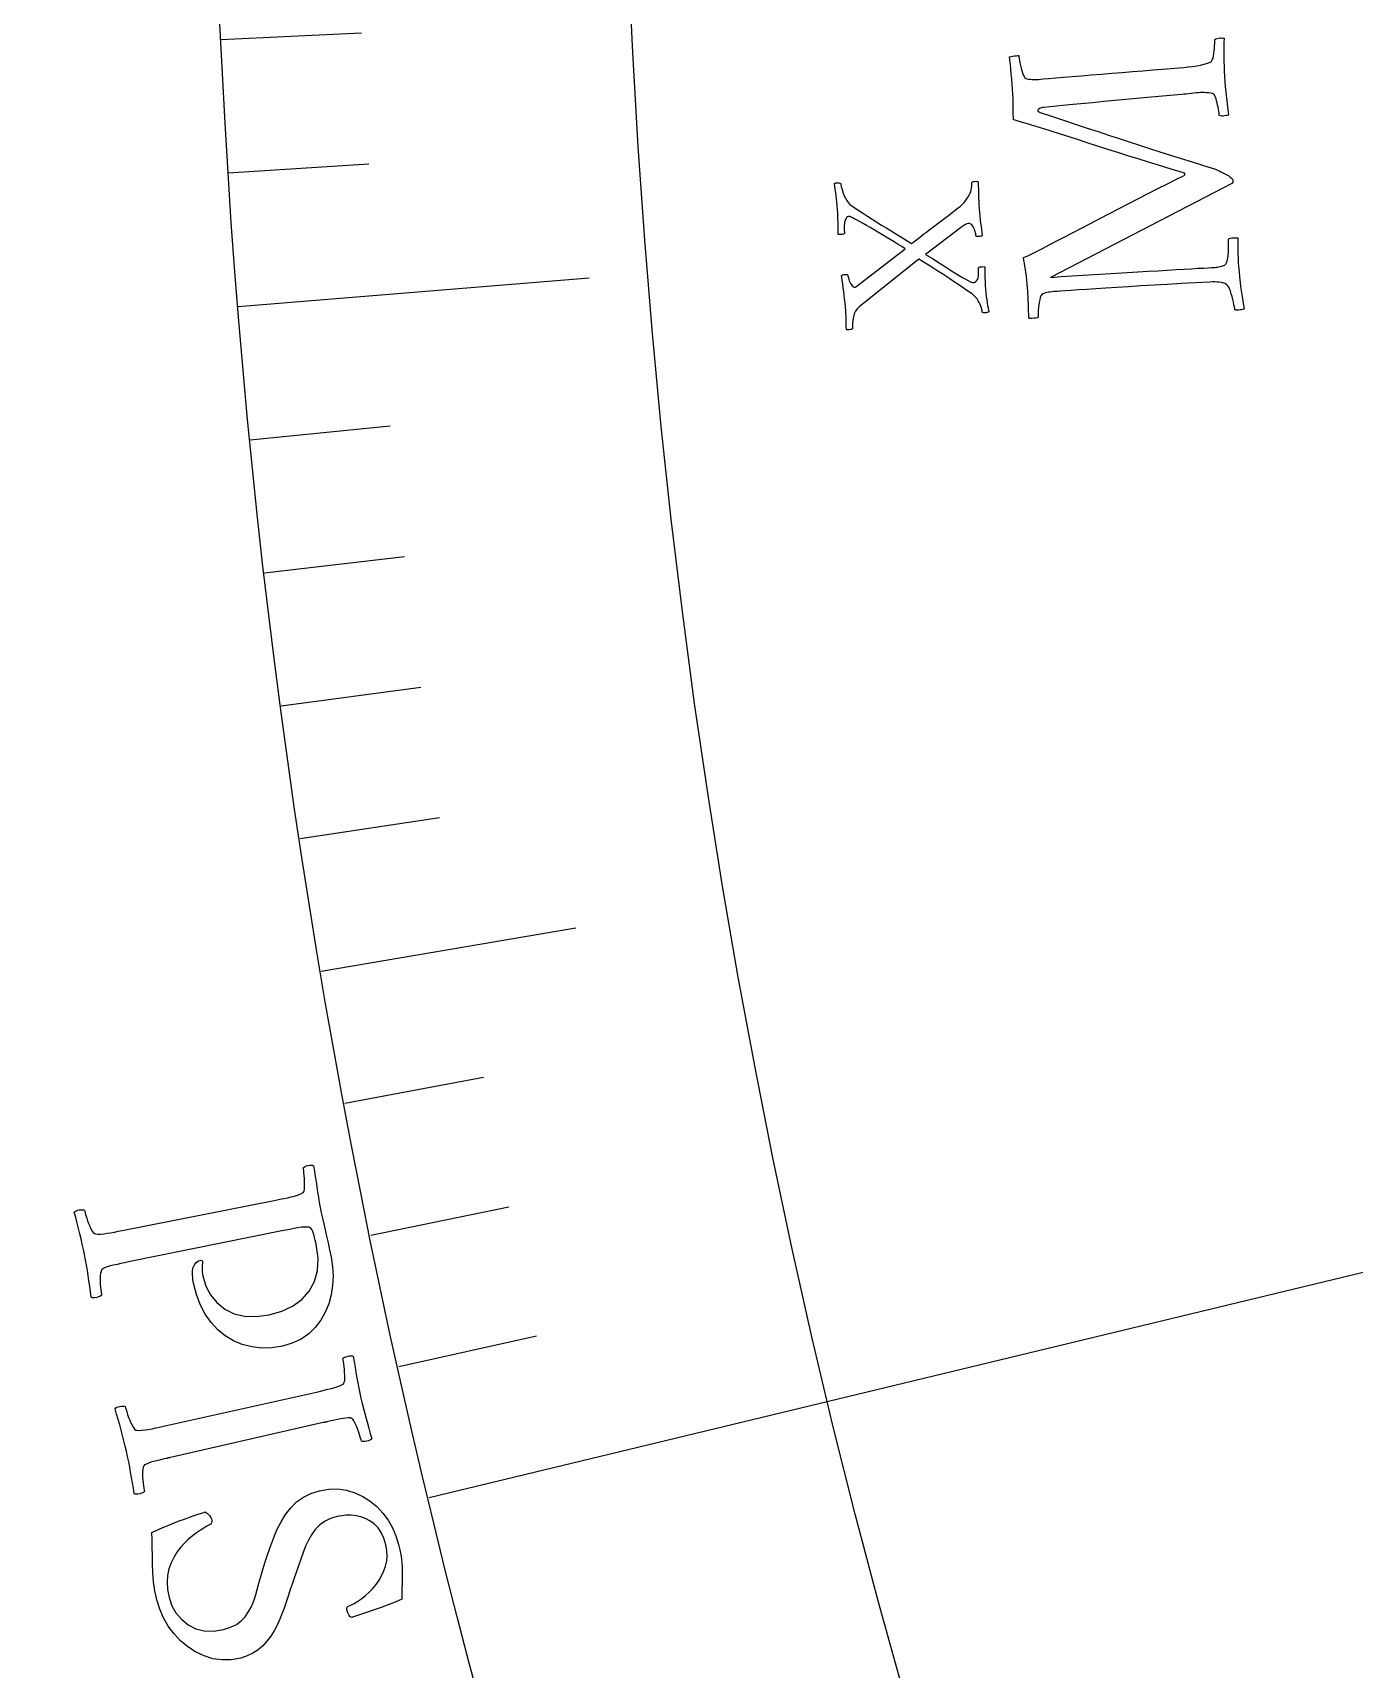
# Model space of a CAD drawing. Header units: millimetres. Extents: x -76 to 76, y -76 to 86.
# Drawn here: x -61.81 to -51.55, y -15.51 to -2.79 of the extents above; entities that cross this region are included whole.
import ezdxf

# ---------------------------------------------------------------- set-up
doc = ezdxf.new("R2010")
doc.units = ezdxf.units.MM
for name, color, linetype in [('CUT_OUTER', 1, 'Continuous'), ('ENGRAVE', 7, 'Continuous'), ('ENGRAVE_FINE', 8, 'Continuous'), ('TEXT', 5, 'Continuous')]:
    doc.layers.add(name, color=color, linetype=linetype)

msp = doc.modelspace()

# ---------------------------------------------------------------- linework, layer by layer
at = {"layer": 'CUT_OUTER'}
msp.add_arc((0.0001, -0.0001), 75.9999, 179.913117, 0.0001, dxfattribs=at)
at = {"layer": 'ENGRAVE'}
for points in [[(-60.2195, -4.9179), (-57.4926, -4.6952)], [(-59.5728, -10.0828), (-57.5945, -9.748)], [(-58.7341, -14.1731), (-49.8686, -12.0338)]]:
    msp.add_lwpolyline(points, dxfattribs=at)
for radius in [74.48, 74.48, 72.485, 68.78, 68.78, 65.854, 60.42, 60.42, 57.228]:
    msp.add_circle((0, 0), radius, dxfattribs=at)
at = {"layer": 'ENGRAVE_FINE'}
for points in [[(-60.353, -2.8438), (-59.2599, -2.7923)], [(-60.2952, -3.8811), (-59.2031, -3.8108)], [(-60.1259, -5.9538), (-59.0369, -5.846)], [(-60.0145, -6.9886), (-58.9274, -6.862)], [(-59.8851, -8.0219), (-58.8004, -7.8766)], [(-59.7379, -9.0534), (-58.6558, -8.8894)], [(-59.3898, -11.1098), (-58.3141, -10.9085)], [(-59.189, -12.134), (-58.1169, -11.9142)], [(-58.9705, -13.1552), (-57.9023, -12.9169)]]:
    msp.add_lwpolyline(points, dxfattribs=at)
at = {"layer": 'TEXT'}
for points in [[(-54.0901, -4.7451), (-54.0931, -4.7134), (-54.0964, -4.6836), (-54.1, -4.6559), (-54.1039, -4.6301), (-54.1079, -4.6058), (-54.1115, -4.5826), (-54.115, -4.5602), (-54.1181, -4.5389), (-54.0912, -4.527), (-54.0578, -4.5111), (-54.018, -4.4912), (-53.9717, -4.4673), (-53.9199, -4.4404), (-53.8636, -4.4111), (-53.8029, -4.3796), (-53.7376, -4.3457), (-53.669, -4.3102), (-53.5984, -4.2734), (-53.5258, -4.2354), (-53.4512, -4.1962), (-53.3756, -4.1566), (-53.3002, -4.1174), (-53.2248, -4.0787), (-53.1496, -4.0403), (-53.0757, -4.003), (-53.0044, -3.9673), (-52.9357, -3.9332), (-52.8696, -3.9006), (-52.8675, -3.8988), (-52.8661, -3.8964), (-52.8653, -3.8935), (-52.8652, -3.8899), (-52.8661, -3.8865), (-52.8683, -3.8837), (-52.8717, -3.8817), (-52.8763, -3.8804), (-52.9716, -3.851), (-53.0621, -3.823), (-53.1478, -3.7965), (-53.2287, -3.7715), (-53.3072, -3.7471), (-53.3857, -3.7225), (-53.4641, -3.6976), (-53.5426, -3.6725), (-53.6232, -3.6466), (-53.7078, -3.6195), (-53.7966, -3.591), (-53.8894, -3.5612), (-53.9204, -3.5513), (-53.9526, -3.5411), (-53.9862, -3.5306), (-54.0211, -3.5199), (-54.0555, -3.5095), (-54.0875, -3.4999), (-54.1173, -3.4912), (-54.1447, -3.4832), (-54.1677, -3.4766), (-54.1841, -3.4719), (-54.194, -3.4691), (-54.1973, -3.4681), (-54.1976, -3.409), (-54.1986, -3.3555), (-54.2001, -3.3076), (-54.2021, -3.2654), (-54.2044, -3.2302), (-54.2071, -3.1929), (-54.2102, -3.1535), (-54.2137, -3.1119), (-54.2173, -3.0717), (-54.2206, -3.0362), (-54.2236, -3.0055), (-54.2263, -2.9795), (-54.2221, -2.978), (-54.2143, -2.9762), (-54.2029, -2.9743), (-54.1881, -2.9722), (-54.1735, -2.9702), (-54.1631, -2.9688), (-54.1569, -2.968), (-54.1548, -2.9677), (-54.1539, -2.9783), (-54.1522, -2.9916), (-54.1497, -3.0076), (-54.1464, -3.0265), (-54.1424, -3.0464), (-54.1377, -3.0658), (-54.1325, -3.0846), (-54.1266, -3.103), (-54.1203, -3.1192), (-54.114, -3.1318), (-54.1075, -3.1408), (-54.1009, -3.1462), (-54.091, -3.1493), (-54.0799, -3.1516), (-54.0676, -3.1531), (-54.054, -3.154), (-54.0401, -3.1543), (-54.0269, -3.1544), (-54.0144, -3.1541), (-54.0025, -3.1536), (-53.9662, -3.1502), (-53.9217, -3.1463), (-53.8687, -3.1419), (-53.8075, -3.137), (-53.74, -3.1317), (-53.6685, -3.126), (-53.5931, -3.1199), (-53.5136, -3.1134), (-53.4324, -3.1067), (-53.3516, -3.1), (-53.2713, -3.0934), (-53.1915, -3.0869), (-53.1142, -3.0805), (-53.0414, -3.0746), (-52.9731, -3.0691), (-52.9092, -3.064), (-52.8738, -3.0606), (-52.8394, -3.0568), (-52.8059, -3.0528), (-52.7735, -3.0485), (-52.7428, -3.0434), (-52.7148, -3.0368), (-52.6895, -3.0287), (-52.6668, -3.0193), (-52.6587, -3.0131), (-52.652, -3.0031), (-52.6466, -2.9893), (-52.6425, -2.9718), (-52.6394, -2.9524), (-52.6369, -2.9328), (-52.6351, -2.9131), (-52.634, -2.8933), (-52.6332, -2.8753), (-52.6328, -2.861), (-52.6327, -2.8503), (-52.6328, -2.8434), (-52.6236, -2.8385), (-52.6136, -2.835), (-52.6027, -2.8329), (-52.5909, -2.8322), (-52.5798, -2.8323), (-52.5712, -2.8327), (-52.5649, -2.8334), (-52.5611, -2.8344), (-52.5616, -2.8712), (-52.5619, -2.9076), (-52.5621, -2.9434), (-52.5621, -2.9788), (-52.5618, -3.0146), (-52.5609, -3.0519), (-52.5593, -3.0905), (-52.5572, -3.1305), (-52.5544, -3.1724), (-52.5514, -3.2113), (-52.5479, -3.2474), (-52.5442, -3.2806), (-52.5401, -3.3137), (-52.5356, -3.3497), (-52.5308, -3.3885), (-52.5256, -3.4302), (-52.5294, -3.4317), (-52.5357, -3.4334), (-52.5446, -3.4352), (-52.5561, -3.4373), (-52.5682, -3.4387), (-52.5792, -3.4388), (-52.589, -3.4375), (-52.5975, -3.4349), (-52.5983, -3.4261), (-52.5998, -3.4152), (-52.6018, -3.402), (-52.6045, -3.3867), (-52.6077, -3.3703), (-52.6111, -3.3538), (-52.6149, -3.3374), (-52.619, -3.3211), (-52.6233, -3.3058), (-52.6276, -3.2928), (-52.6319, -3.282), (-52.6362, -3.2735), (-52.6422, -3.2679), (-52.6516, -3.2636), (-52.6646, -3.2604), (-52.681, -3.2583), (-52.6984, -3.2572), (-52.7146, -3.2566), (-52.7294, -3.2565), (-52.7429, -3.257), (-52.7581, -3.2581), (-52.7753, -3.2597), (-52.7946, -3.2617), (-52.816, -3.2641), (-52.8374, -3.2666), (-52.8567, -3.2686), (-52.8739, -3.2701), (-52.8891, -3.2712), (-52.9792, -3.2794), (-53.0676, -3.2874), (-53.1543, -3.2954), (-53.2391, -3.3032), (-53.3236, -3.3111), (-53.409, -3.319), (-53.4954, -3.3269), (-53.5828, -3.335), (-53.6723, -3.3433), (-53.7651, -3.3522), (-53.8614, -3.3616), (-53.9609, -3.3716), (-53.9656, -3.3722), (-53.9718, -3.3736), (-53.9795, -3.3757), (-53.9889, -3.3786), (-53.9977, -3.3823), (-54.0038, -3.3868), (-54.0074, -3.3921), (-54.0083, -3.3982), (-54.007, -3.4009), (-54.0034, -3.4038), (-53.9976, -3.4069), (-53.9895, -3.4102), (-53.8924, -3.4426), (-53.799, -3.4737), (-53.7092, -3.5035), (-53.623, -3.5319), (-53.5394, -3.5593), (-53.4572, -3.5863), (-53.3765, -3.6128), (-53.2972, -3.6388), (-53.2184, -3.6646), (-53.1389, -3.6904), (-53.0587, -3.7162), (-52.9778, -3.7421), (-52.8951, -3.7684), (-52.8092, -3.7955), (-52.7202, -3.8233), (-52.628, -3.852), (-52.6213, -3.8548), (-52.612, -3.8591), (-52.5999, -3.8648), (-52.5852, -3.8719), (-52.5694, -3.8798), (-52.554, -3.8878), (-52.5391, -3.8961), (-52.5247, -3.9045), (-52.5121, -3.913), (-52.5025, -3.9211), (-52.496, -3.929), (-52.4926, -3.9367), (-52.4916, -3.9397), (-52.4915, -3.9436), (-52.4922, -3.9487), (-52.4939, -3.9547), (-52.4949, -3.956), (-52.4956, -3.9574), (-52.496, -3.9587), (-52.4961, -3.96), (-53.9087, -4.6923), (-53.8258, -4.6866), (-53.7417, -4.6811), (-53.6562, -4.6758), (-53.5695, -4.6707), (-53.4827, -4.6656), (-53.3972, -4.6605), (-53.313, -4.6554), (-53.2302, -4.6502), (-53.1499, -4.6451), (-53.0737, -4.6404), (-53.0015, -4.636), (-52.9333, -4.632), (-52.8703, -4.6283), (-52.8138, -4.6251), (-52.7636, -4.6222), (-52.7199, -4.6198), (-52.684, -4.6177), (-52.6572, -4.6162), (-52.6396, -4.6151), (-52.6312, -4.6146), (-52.622, -4.6136), (-52.6124, -4.6123), (-52.6022, -4.6106), (-52.5917, -4.6085), (-52.5813, -4.6062), (-52.5718, -4.6036), (-52.5631, -4.6007), (-52.5552, -4.5976), (-52.5472, -4.5908), (-52.5406, -4.5794), (-52.5354, -4.5634), (-52.5315, -4.543), (-52.5287, -4.5202), (-52.5267, -4.4974), (-52.5255, -4.4744), (-52.5251, -4.4514), (-52.5252, -4.4306), (-52.5254, -4.4143), (-52.5256, -4.4024), (-52.526, -4.3951), (-52.5201, -4.3903), (-52.5118, -4.3869), (-52.5012, -4.3849), (-52.4882, -4.3842), (-52.4754, -4.3845), (-52.4655, -4.3849), (-52.4585, -4.3856), (-52.4544, -4.3865), (-52.4539, -4.4223), (-52.4534, -4.4556), (-52.453, -4.4863), (-52.4526, -4.5144), (-52.4518, -4.543), (-52.4502, -4.575), (-52.4479, -4.6105), (-52.4447, -4.6494), (-52.4407, -4.6909), (-52.4366, -4.7287), (-52.4323, -4.7631), (-52.4278, -4.7939), (-52.4229, -4.8247), (-52.4176, -4.8589), (-52.4117, -4.8967), (-52.4054, -4.9379), (-52.4091, -4.9395), (-52.4154, -4.9414), (-52.4242, -4.9435), (-52.4356, -4.9458), (-52.4477, -4.9476), (-52.4587, -4.948), (-52.4685, -4.947), (-52.4771, -4.9446), (-52.4783, -4.9352), (-52.4805, -4.9222), (-52.4837, -4.9055), (-52.4878, -4.8853), (-52.4928, -4.8634), (-52.4983, -4.8417), (-52.5045, -4.8202), (-52.5113, -4.799), (-52.5185, -4.7799), (-52.526, -4.765), (-52.5338, -4.7544), (-52.5418, -4.7479), (-52.5556, -4.7409), (-52.5697, -4.7356), (-52.5842, -4.7319), (-52.599, -4.7299), (-52.6147, -4.7289), (-52.6318, -4.7284), (-52.6503, -4.7282), (-52.6702, -4.7286), (-52.7822, -4.7349), (-52.892, -4.7411), (-52.9995, -4.7472), (-53.1048, -4.7533), (-53.2062, -4.7593), (-53.3024, -4.7652), (-53.3932, -4.7708), (-53.4787, -4.7764), (-53.5577, -4.7815), (-53.629, -4.7862), (-53.6926, -4.7903), (-53.7485, -4.7939), (-53.7952, -4.7969), (-53.8311, -4.7993), (-53.8562, -4.801), (-53.8706, -4.8021), (-53.8845, -4.8035), (-53.8981, -4.8049), (-53.9114, -4.8065), (-53.9243, -4.8083), (-53.9367, -4.8104), (-53.9484, -4.8134), (-53.9594, -4.8171), (-53.9696, -4.8215), (-53.9767, -4.8268), (-53.9828, -4.8362), (-53.9882, -4.8496), (-53.9927, -4.8671), (-53.9964, -4.8867), (-53.9994, -4.9066), (-54.0018, -4.9268), (-54.0035, -4.9472), (-54.0046, -4.9662), (-54.0051, -4.982), (-54.0052, -4.9946), (-54.0047, -5.0041), (-54.0068, -5.0054), (-54.0132, -5.0068), (-54.0239, -5.0083), (-54.0391, -5.0099), (-54.0544, -5.0112), (-54.0657, -5.0117), (-54.0731, -5.0116), (-54.0765, -5.0107), (-54.0778, -4.9819), (-54.0789, -4.9561), (-54.0797, -4.9332), (-54.0802, -4.9133), (-54.0807, -4.8948), (-54.0813, -4.8764), (-54.0821, -4.858), (-54.083, -4.8396), (-54.0842, -4.8199), (-54.0858, -4.7976), (-54.0878, -4.7726), (-54.0901, -4.7451)], [(-54.4629, -4.1592), (-54.4604, -4.1889), (-54.4577, -4.2174), (-54.4548, -4.2445), (-54.4517, -4.2703), (-54.4485, -4.2954), (-54.4454, -4.3203), (-54.4424, -4.345), (-54.4395, -4.3695), (-54.4437, -4.3713), (-54.4496, -4.3729), (-54.4572, -4.3741), (-54.4666, -4.3751), (-54.4756, -4.3754), (-54.4821, -4.3746), (-54.4862, -4.3728), (-54.4877, -4.37), (-54.4885, -4.3633), (-54.4899, -4.3553), (-54.492, -4.3458), (-54.4948, -4.3349), (-54.4983, -4.3235), (-54.5026, -4.3126), (-54.5077, -4.3021), (-54.5137, -4.2922), (-54.5206, -4.2838), (-54.5287, -4.2781), (-54.5381, -4.275), (-54.5486, -4.2745), (-54.5587, -4.2766), (-54.57, -4.2813), (-54.5827, -4.2887), (-54.5966, -4.2987), (-54.8789, -4.5143), (-54.8261, -4.5471), (-54.7749, -4.5792), (-54.7252, -4.6104), (-54.6771, -4.6409), (-54.6324, -4.6689), (-54.593, -4.6926), (-54.559, -4.712), (-54.5302, -4.7272), (-54.5257, -4.7291), (-54.5213, -4.7304), (-54.5169, -4.7313), (-54.5126, -4.7316), (-54.5087, -4.7316), (-54.5057, -4.7316), (-54.5035, -4.7316), (-54.5023, -4.7315), (-54.4962, -4.7297), (-54.4899, -4.7254), (-54.4834, -4.7184), (-54.4767, -4.7089), (-54.4711, -4.6951), (-54.4679, -4.6754), (-54.4672, -4.6498), (-54.4689, -4.6182), (-54.4671, -4.6157), (-54.4631, -4.6136), (-54.4567, -4.6119), (-54.448, -4.6105), (-54.4389, -4.6095), (-54.4311, -4.6092), (-54.4247, -4.6096), (-54.4196, -4.6106), (-54.4193, -4.6345), (-54.4189, -4.657), (-54.4185, -4.6781), (-54.4182, -4.6979), (-54.4176, -4.7174), (-54.4166, -4.7379), (-54.4153, -4.7593), (-54.4135, -4.7816), (-54.4106, -4.8123), (-54.4074, -4.8405), (-54.404, -4.8661), (-54.4005, -4.8891), (-54.397, -4.9099), (-54.3939, -4.9289), (-54.3911, -4.9459), (-54.3888, -4.9611), (-54.3927, -4.963), (-54.3979, -4.9647), (-54.4045, -4.9662), (-54.4123, -4.9675), (-54.4204, -4.9681), (-54.4274, -4.9674), (-54.4335, -4.9655), (-54.4387, -4.9623), (-54.4393, -4.9577), (-54.4408, -4.9508), (-54.443, -4.9414), (-54.4459, -4.9298), (-54.4499, -4.9166), (-54.4552, -4.903), (-54.4619, -4.8888), (-54.4699, -4.8741), (-54.4794, -4.8596), (-54.4907, -4.846), (-54.5037, -4.8333), (-54.5185, -4.8214), (-54.5583, -4.7945), (-54.5954, -4.7692), (-54.6298, -4.7457), (-54.6614, -4.724), (-54.6917, -4.7033), (-54.7222, -4.683), (-54.7529, -4.6629), (-54.7837, -4.6431), (-54.8161, -4.6227), (-54.8514, -4.6005), (-54.8897, -4.5767), (-54.9309, -4.5511), (-55.3952, -4.9214), (-55.4106, -4.9365), (-55.4232, -4.9546), (-55.433, -4.9757), (-55.4399, -4.9998), (-55.4444, -5.0248), (-55.4471, -5.0485), (-55.4479, -5.071), (-55.447, -5.0923), (-55.4509, -5.0948), (-55.4564, -5.0968), (-55.4635, -5.0982), (-55.4722, -5.0989), (-55.4807, -5.0992), (-55.4872, -5.0992), (-55.4919, -5.0989), (-55.4946, -5.0984), (-55.4952, -5.0742), (-55.4957, -5.0517), (-55.4961, -5.0309), (-55.4965, -5.0119), (-55.4971, -4.9928), (-55.4982, -4.9717), (-55.4997, -4.9488), (-55.5018, -4.924), (-55.505, -4.8899), (-55.5082, -4.8581), (-55.5116, -4.8285), (-55.5151, -4.8013), (-55.5188, -4.774), (-55.5228, -4.7445), (-55.527, -4.7128), (-55.5316, -4.6788), (-55.5276, -4.6754), (-55.5218, -4.6728), (-55.5142, -4.6709), (-55.5048, -4.6696), (-55.4958, -4.6693), (-55.4893, -4.6701), (-55.4852, -4.6719), (-55.4837, -4.6748), (-55.4829, -4.6807), (-55.4813, -4.6882), (-55.4789, -4.6973), (-55.4757, -4.7079), (-55.4718, -4.719), (-55.4672, -4.7298), (-55.4618, -4.7403), (-55.4558, -4.7503), (-55.4492, -4.7588), (-55.4423, -4.7647), (-55.435, -4.768), (-55.4275, -4.7686), (-55.4256, -4.7683), (-55.4235, -4.7676), (-55.421, -4.7666), (-55.4183, -4.7652), (-55.4156, -4.7636), (-55.4132, -4.762), (-55.4112, -4.7602), (-55.4094, -4.7584), (-55.0374, -4.4707), (-55.0644, -4.4536), (-55.0929, -4.4359), (-55.1229, -4.4175), (-55.1542, -4.3985), (-55.1862, -4.3793), (-55.2177, -4.3603), (-55.249, -4.3416), (-55.2798, -4.3232), (-55.3096, -4.3056), (-55.3375, -4.2894), (-55.3637, -4.2745), (-55.3879, -4.2609), (-55.4095, -4.2491), (-55.4275, -4.2393), (-55.4418, -4.2317), (-55.4526, -4.2262), (-55.4546, -4.2253), (-55.457, -4.2243), (-55.4599, -4.2231), (-55.4632, -4.2218), (-55.4669, -4.2205), (-55.4707, -4.2198), (-55.4747, -4.2194), (-55.4789, -4.2195), (-55.4863, -4.2219), (-55.4931, -4.2279), (-55.4993, -4.2376), (-55.5049, -4.2509), (-55.5092, -4.2685), (-55.5115, -4.2912), (-55.5117, -4.3189), (-55.51, -4.3516), (-55.514, -4.3542), (-55.5195, -4.3565), (-55.5266, -4.3583), (-55.5352, -4.3596), (-55.5436, -4.3605), (-55.5502, -4.3606), (-55.5548, -4.36), (-55.5576, -4.3588), (-55.5578, -4.3353), (-55.5581, -4.3117), (-55.5585, -4.2878), (-55.559, -4.2637), (-55.5597, -4.2396), (-55.5607, -4.2158), (-55.562, -4.1922), (-55.5636, -4.1688), (-55.5661, -4.1373), (-55.5688, -4.1082), (-55.5715, -4.0815), (-55.5744, -4.0571), (-55.5775, -4.0338), (-55.5807, -4.01), (-55.584, -3.9858), (-55.5874, -3.9612), (-55.5826, -3.9595), (-55.5766, -3.9585), (-55.5694, -3.9581), (-55.5609, -3.9584), (-55.5528, -3.9591), (-55.5464, -3.9598), (-55.5419, -3.9605), (-55.5392, -3.9612), (-55.5385, -3.9664), (-55.5367, -3.9751), (-55.534, -3.9872), (-55.5302, -4.0029), (-55.5253, -4.0206), (-55.519, -4.0388), (-55.5114, -4.0576), (-55.5024, -4.077), (-55.4921, -4.0954), (-55.4803, -4.1114), (-55.4671, -4.125), (-55.4524, -4.1363), (-55.4099, -4.1643), (-55.3692, -4.1909), (-55.3303, -4.2161), (-55.2932, -4.2398), (-55.2569, -4.2628), (-55.2206, -4.2857), (-55.1841, -4.3084), (-55.1475, -4.3309), (-55.1102, -4.3539), (-55.0713, -4.3779), (-55.0309, -4.403), (-54.9891, -4.429), (-54.9736, -4.4177), (-54.9564, -4.4048), (-54.9375, -4.3904), (-54.9169, -4.3744), (-54.8951, -4.3576), (-54.8728, -4.3406), (-54.8501, -4.3233), (-54.8267, -4.3057), (-54.8036, -4.2883), (-54.7812, -4.2714), (-54.7597, -4.255), (-54.739, -4.2391), (-54.7196, -4.2242), (-54.702, -4.2107), (-54.6863, -4.1986), (-54.6724, -4.188), (-54.661, -4.1793), (-54.6528, -4.1731), (-54.648, -4.1694), (-54.6463, -4.1681), (-54.6263, -4.1531), (-54.6086, -4.1386), (-54.5932, -4.1247), (-54.5801, -4.1112), (-54.5685, -4.0974), (-54.5577, -4.0825), (-54.5476, -4.0665), (-54.5382, -4.0494), (-54.5327, -4.0376), (-54.5282, -4.0251), (-54.5247, -4.012), (-54.5222, -3.9982), (-54.5206, -3.9848), (-54.5196, -3.9731), (-54.5192, -3.9631), (-54.5194, -3.9547), (-54.5183, -3.9516), (-54.5146, -3.9492), (-54.5083, -3.9475), (-54.4993, -3.9464), (-54.4899, -3.9462), (-54.4821, -3.9469), (-54.476, -3.9485), (-54.4715, -3.9512), (-54.4702, -3.9805), (-54.4693, -4.0076), (-54.4686, -4.0326), (-54.4681, -4.0553), (-54.4676, -4.078), (-54.4665, -4.1029), (-54.4649, -4.1299), (-54.4629, -4.1592)], [(-59.8749, -12.9972), (-59.9574, -13.0102), (-60.0369, -13.0124), (-60.1132, -13.004), (-60.1865, -12.9849), (-60.2554, -12.9558), (-60.3188, -12.9175), (-60.3767, -12.8699), (-60.4291, -12.8131), (-60.4748, -12.7479), (-60.5129, -12.6753), (-60.5433, -12.5953), (-60.5659, -12.508), (-60.5681, -12.4956), (-60.5699, -12.4813), (-60.5714, -12.4651), (-60.5725, -12.447), (-60.5729, -12.4287), (-60.5723, -12.4121), (-60.5705, -12.3971), (-60.5676, -12.3837), (-60.5649, -12.3795), (-60.5612, -12.3735), (-60.5565, -12.3659), (-60.5509, -12.3566), (-60.5439, -12.3474), (-60.5352, -12.3401), (-60.5249, -12.3346), (-60.5129, -12.3311), (-60.5054, -12.3305), (-60.5, -12.3322), (-60.4968, -12.3361), (-60.4957, -12.3424), (-60.4963, -12.3545), (-60.497, -12.3671), (-60.4978, -12.38), (-60.4987, -12.3933), (-60.4991, -12.4071), (-60.4985, -12.4214), (-60.4968, -12.4363), (-60.4941, -12.4516), (-60.4705, -12.5306), (-60.434, -12.5999), (-60.3848, -12.6594), (-60.3228, -12.7091), (-60.25, -12.7456), (-60.1682, -12.7652), (-60.0775, -12.768), (-59.9778, -12.7542), (-59.8803, -12.7261), (-59.7961, -12.6862), (-59.7253, -12.6345), (-59.6676, -12.5711), (-59.626, -12.4963), (-59.6029, -12.4106), (-59.5984, -12.3138), (-59.6124, -12.2059), (-59.6155, -12.1917), (-59.6196, -12.1742), (-59.6248, -12.1535), (-59.631, -12.1295), (-59.6382, -12.1068), (-59.6464, -12.09), (-59.6557, -12.079), (-59.6661, -12.0739), (-59.6822, -12.0719), (-59.7025, -12.0721), (-59.7271, -12.0744), (-59.7558, -12.0789), (-59.7868, -12.0845), (-59.8179, -12.0903), (-59.8491, -12.0964), (-59.8805, -12.1026), (-61.0701, -12.343), (-61.101, -12.3494), (-61.1308, -12.3557), (-61.1595, -12.362), (-61.1871, -12.3682), (-61.2127, -12.3748), (-61.2356, -12.3821), (-61.2557, -12.3902), (-61.2731, -12.3991), (-61.279, -12.4055), (-61.2838, -12.4162), (-61.2872, -12.4311), (-61.2895, -12.4503), (-61.2906, -12.4718), (-61.2907, -12.4937), (-61.2898, -12.5159), (-61.2879, -12.5385), (-61.2855, -12.5595), (-61.2834, -12.577), (-61.2813, -12.5909), (-61.2795, -12.6013), (-61.2855, -12.6066), (-61.2938, -12.6114), (-61.3044, -12.6157), (-61.3174, -12.6196), (-61.3306, -12.6222), (-61.3421, -12.6228), (-61.3517, -12.6213), (-61.3595, -12.6177), (-61.3655, -12.5744), (-61.3715, -12.5319), (-61.3774, -12.4905), (-61.3833, -12.4499), (-61.3896, -12.4096), (-61.3964, -12.3688), (-61.4038, -12.3277), (-61.4119, -12.286), (-61.4202, -12.2456), (-61.4291, -12.2051), (-61.4386, -12.1645), (-61.4486, -12.1238), (-61.459, -12.0828), (-61.4696, -12.0413), (-61.4805, -11.9993), (-61.4917, -11.9568), (-61.4859, -11.9505), (-61.4776, -11.9454), (-61.4668, -11.9416), (-61.4536, -11.9389), (-61.4401, -11.9375), (-61.4286, -11.9374), (-61.4191, -11.9387), (-61.4115, -11.9412), (-61.4092, -11.9515), (-61.4057, -11.9652), (-61.401, -11.9821), (-61.3951, -12.0024), (-61.3882, -12.0241), (-61.3804, -12.0452), (-61.3718, -12.0658), (-61.3624, -12.0858), (-61.3529, -12.1031), (-61.3439, -12.1155), (-61.3356, -12.1229), (-61.3278, -12.1254), (-61.3084, -12.1269), (-61.2867, -12.1267), (-61.2627, -12.1246), (-61.2365, -12.1208), (-61.2087, -12.116), (-61.1798, -12.1107), (-61.1499, -12.1051), (-61.1189, -12.0991), (-59.9255, -11.8628), (-59.8945, -11.8566), (-59.8644, -11.8503), (-59.8353, -11.8441), (-59.807, -11.8379), (-59.7807, -11.8313), (-59.7573, -11.824), (-59.7369, -11.8161), (-59.7194, -11.8074), (-59.7121, -11.8021), (-59.7068, -11.7922), (-59.7035, -11.7778), (-59.7022, -11.7589), (-59.7022, -11.7375), (-59.7028, -11.716), (-59.704, -11.6942), (-59.7058, -11.6722), (-59.7079, -11.6517), (-59.7098, -11.6347), (-59.7116, -11.6211), (-59.7133, -11.611), (-59.7072, -11.6059), (-59.6988, -11.6013), (-59.6881, -11.5971), (-59.6751, -11.5934), (-59.6618, -11.5909), (-59.6504, -11.5904), (-59.6408, -11.5919), (-59.6331, -11.5954), (-59.6265, -11.6375), (-59.6201, -11.679), (-59.614, -11.7201), (-59.6082, -11.7607), (-59.6022, -11.8009), (-59.5957, -11.8408), (-59.5886, -11.8804), (-59.581, -11.9198), (-59.5726, -11.9611), (-59.5634, -12.0039), (-59.5535, -12.0483), (-59.5429, -12.0941), (-59.5318, -12.1423), (-59.5203, -12.194), (-59.5084, -12.249), (-59.4962, -12.3074), (-59.4849, -12.3801), (-59.4812, -12.4527), (-59.4851, -12.5253), (-59.4965, -12.5978), (-59.5156, -12.6682), (-59.5425, -12.734), (-59.5771, -12.7954), (-59.6196, -12.8524), (-59.6704, -12.9025), (-59.7298, -12.9433), (-59.798, -12.9749), (-59.8749, -12.9972)], [(-59.2651, -13.4024), (-59.2558, -13.4424), (-59.246, -13.4818), (-59.2357, -13.5206), (-59.2251, -13.5587), (-59.2142, -13.5969), (-59.2032, -13.6361), (-59.1922, -13.6761), (-59.1811, -13.717), (-59.1868, -13.7234), (-59.1949, -13.7286), (-59.2055, -13.7328), (-59.2186, -13.736), (-59.2321, -13.7379), (-59.2435, -13.7384), (-59.2531, -13.7376), (-59.2607, -13.7355), (-59.2633, -13.7254), (-59.2672, -13.712), (-59.2725, -13.6953), (-59.2791, -13.6752), (-59.2866, -13.6538), (-59.2944, -13.6332), (-59.3026, -13.6135), (-59.3111, -13.5945), (-59.3199, -13.5782), (-59.3288, -13.5663), (-59.3378, -13.5588), (-59.3469, -13.5558), (-59.3631, -13.5555), (-59.3812, -13.5566), (-59.4012, -13.5591), (-59.4231, -13.5629), (-59.4465, -13.5676), (-59.471, -13.5727), (-59.4965, -13.5783), (-59.523, -13.5842), (-59.5273, -13.5852), (-59.5315, -13.5862), (-59.5358, -13.5872), (-59.5401, -13.5881), (-59.5443, -13.5891), (-59.5486, -13.5901), (-59.5529, -13.591), (-59.5571, -13.592), (-60.7432, -13.8627), (-60.7475, -13.8637), (-60.7517, -13.8647), (-60.756, -13.8656), (-60.7603, -13.8666), (-60.7645, -13.8676), (-60.7688, -13.8685), (-60.7731, -13.8695), (-60.7773, -13.8705), (-60.8037, -13.8766), (-60.8288, -13.8826), (-60.8526, -13.8885), (-60.8751, -13.8943), (-60.8959, -13.9003), (-60.9146, -13.9067), (-60.931, -13.9136), (-60.9454, -13.9209), (-60.9511, -13.9275), (-60.9556, -13.9383), (-60.9587, -13.9533), (-60.9605, -13.9726), (-60.961, -13.9942), (-60.9605, -14.0163), (-60.959, -14.0389), (-60.9564, -14.0621), (-60.9533, -14.0836), (-60.9506, -14.1015), (-60.9482, -14.1156), (-60.946, -14.1261), (-60.9519, -14.1315), (-60.9601, -14.1365), (-60.9706, -14.1411), (-60.9835, -14.1453), (-60.9967, -14.1483), (-61.0081, -14.1491), (-61.0177, -14.1479), (-61.0256, -14.1445), (-61.0327, -14.1013), (-61.0398, -14.0591), (-61.0467, -14.0177), (-61.0537, -13.9773), (-61.0609, -13.9372), (-61.0687, -13.8966), (-61.0772, -13.8556), (-61.0863, -13.8142), (-61.0957, -13.7739), (-61.1056, -13.7334), (-61.1162, -13.6926), (-61.1273, -13.6515), (-61.1389, -13.6102), (-61.1507, -13.5685), (-61.1627, -13.5266), (-61.1749, -13.4842), (-61.1692, -13.4778), (-61.1611, -13.4725), (-61.1504, -13.4684), (-61.1372, -13.4654), (-61.1238, -13.4637), (-61.1123, -13.4633), (-61.1028, -13.4643), (-61.0951, -13.4666), (-61.0926, -13.477), (-61.0887, -13.4908), (-61.0835, -13.5081), (-61.0769, -13.5288), (-61.0693, -13.551), (-61.0609, -13.5723), (-61.0517, -13.593), (-61.0418, -13.6129), (-61.0318, -13.6299), (-61.0226, -13.6421), (-61.0141, -13.6493), (-61.0063, -13.6516), (-60.9868, -13.6526), (-60.9651, -13.6518), (-60.9412, -13.6492), (-60.9151, -13.6447), (-60.8874, -13.6392), (-60.8586, -13.6332), (-60.8289, -13.6268), (-60.7981, -13.62), (-59.6109, -13.3541), (-59.5801, -13.3471), (-59.5502, -13.3401), (-59.5212, -13.3331), (-59.4931, -13.3262), (-59.467, -13.319), (-59.4438, -13.3111), (-59.4235, -13.3026), (-59.4062, -13.2935), (-59.3991, -13.288), (-59.394, -13.278), (-59.3911, -13.2635), (-59.3903, -13.2446), (-59.3908, -13.2232), (-59.392, -13.2014), (-59.3939, -13.1792), (-59.3964, -13.1566), (-59.3991, -13.1356), (-59.4015, -13.1182), (-59.4037, -13.1044), (-59.4057, -13.0943), (-59.3997, -13.089), (-59.3915, -13.0842), (-59.3809, -13.0797), (-59.3679, -13.0757), (-59.3547, -13.0729), (-59.3433, -13.0721), (-59.3337, -13.0734), (-59.3259, -13.0767), (-59.3182, -13.1186), (-59.3108, -13.1603), (-59.3035, -13.2016), (-59.2965, -13.2427), (-59.2894, -13.2833), (-59.2818, -13.3235), (-59.2737, -13.3632), (-59.2651, -13.4024)], [(-58.9726, -14.5387), (-58.9631, -14.58), (-58.9557, -14.6179), (-58.9504, -14.6525), (-58.9472, -14.6838), (-58.9454, -14.7137), (-58.9445, -14.7442), (-58.9443, -14.7753), (-58.945, -14.8069), (-58.9459, -14.8407), (-58.9465, -14.8783), (-58.947, -14.9198), (-58.9471, -14.9651), (-58.9993, -14.9867), (-59.0526, -15.0077), (-59.1069, -15.0281), (-59.1624, -15.0478), (-59.2149, -15.0659), (-59.2604, -15.0813), (-59.2988, -15.0939), (-59.3303, -15.1039), (-59.3369, -15.1054), (-59.3435, -15.1035), (-59.35, -15.0983), (-59.3564, -15.0897), (-59.3622, -15.0799), (-59.3669, -15.0709), (-59.3704, -15.0627), (-59.3727, -15.0553), (-59.3744, -15.0459), (-59.3743, -15.0371), (-59.3726, -15.0291), (-59.3692, -15.0217), (-59.3437, -15.0108), (-59.3168, -14.9966), (-59.2885, -14.9791), (-59.2588, -14.9583), (-59.2291, -14.9346), (-59.2007, -14.9085), (-59.1736, -14.8799), (-59.1479, -14.849), (-59.1245, -14.816), (-59.1044, -14.7813), (-59.0875, -14.7448), (-59.0738, -14.7065), (-59.0646, -14.6669), (-59.061, -14.6264), (-59.0631, -14.5848), (-59.0709, -14.5423), (-59.0868, -14.4905), (-59.1073, -14.446), (-59.1323, -14.4089), (-59.1619, -14.3791), (-59.1946, -14.3556), (-59.2291, -14.3373), (-59.2653, -14.3241), (-59.3032, -14.3161), (-59.3414, -14.3124), (-59.3784, -14.3121), (-59.4143, -14.3152), (-59.4489, -14.3217), (-59.501, -14.3381), (-59.5468, -14.3605), (-59.5863, -14.389), (-59.6194, -14.4236), (-59.6478, -14.4629), (-59.673, -14.5056), (-59.6952, -14.5516), (-59.7143, -14.6011), (-59.732, -14.6523), (-59.7499, -14.7039), (-59.7681, -14.7558), (-59.7866, -14.8079), (-59.7998, -14.8479), (-59.8136, -14.89), (-59.828, -14.934), (-59.8429, -14.9801), (-59.859, -15.0271), (-59.8766, -15.0738), (-59.8957, -15.1202), (-59.9164, -15.1662), (-59.9395, -15.2106), (-59.9657, -15.2521), (-59.9951, -15.2908), (-60.0277, -15.3265), (-60.064, -15.3581), (-60.1044, -15.3844), (-60.149, -15.4054), (-60.1977, -15.4211), (-60.2718, -15.4345), (-60.344, -15.4363), (-60.4146, -15.4265), (-60.4834, -15.405), (-60.5489, -15.3738), (-60.6096, -15.3348), (-60.6654, -15.2881), (-60.7163, -15.2336), (-60.761, -15.1733), (-60.7982, -15.1089), (-60.8278, -15.0405), (-60.8499, -14.9682), (-60.865, -14.8982), (-60.8758, -14.8286), (-60.8823, -14.7593), (-60.8845, -14.6903), (-60.8849, -14.6233), (-60.8858, -14.5601), (-60.8873, -14.5007), (-60.8893, -14.4449), (-60.8494, -14.4267), (-60.8079, -14.4087), (-60.7649, -14.3908), (-60.7204, -14.3732), (-60.6764, -14.3564), (-60.635, -14.341), (-60.5964, -14.327), (-60.5604, -14.3143), (-60.529, -14.3036), (-60.5042, -14.2954), (-60.4859, -14.2897), (-60.4741, -14.2864), (-60.4655, -14.2922), (-60.4573, -14.2986), (-60.4496, -14.3057), (-60.4422, -14.3134), (-60.4357, -14.3217), (-60.4303, -14.3304), (-60.4261, -14.3397), (-60.4232, -14.3494), (-60.422, -14.3613), (-60.4247, -14.3715), (-60.4311, -14.3799), (-60.4413, -14.3867), (-60.4617, -14.3973), (-60.4854, -14.411), (-60.5121, -14.428), (-60.5421, -14.4482), (-60.5735, -14.4717), (-60.6047, -14.4985), (-60.6356, -14.5287), (-60.6663, -14.5623), (-60.6949, -14.5991), (-60.7194, -14.6391), (-60.74, -14.6824), (-60.7566, -14.7289), (-60.7675, -14.7789), (-60.7708, -14.8326), (-60.7667, -14.8899), (-60.755, -14.9509), (-60.7334, -15.0144), (-60.7017, -15.0709), (-60.6598, -15.1203), (-60.6078, -15.1625), (-60.5478, -15.1938), (-60.4819, -15.2103), (-60.4101, -15.2121), (-60.3324, -15.1991), (-60.2784, -15.182), (-60.2324, -15.16), (-60.1945, -15.1331), (-60.1645, -15.1012), (-60.14, -15.0652), (-60.1187, -15.0259), (-60.1004, -14.9833), (-60.0851, -14.9373), (-60.0713, -14.8888), (-60.057, -14.8386), (-60.0424, -14.7866), (-60.0274, -14.733), (-60.0084, -14.6725), (-59.9878, -14.6108), (-59.9659, -14.548), (-59.9425, -14.4839), (-59.9161, -14.421), (-59.8852, -14.3617), (-59.8499, -14.3062), (-59.8101, -14.2542), (-59.7646, -14.2083), (-59.7122, -14.1709), (-59.6529, -14.1418), (-59.5868, -14.1212), (-59.5143, -14.109), (-59.4442, -14.1076), (-59.3767, -14.117), (-59.3117, -14.1369), (-59.2503, -14.1658), (-59.1938, -14.2018), (-59.1421, -14.245), (-59.0951, -14.2953), (-59.0541, -14.3509), (-59.02, -14.41), (-58.9928, -14.4726), (-58.9726, -14.5387)]]:
    msp.add_lwpolyline(points, close=True, dxfattribs=at)

doc.saveas('drawing.dxf')
